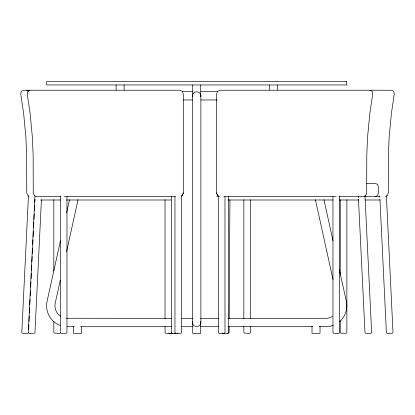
<?xml version="1.0" encoding="UTF-8"?>
<svg xmlns="http://www.w3.org/2000/svg" width="415" height="415" viewBox="0 0 415 415"><rect width="100%" height="100%" fill="white"/><g stroke="black" fill="none" stroke-linecap="round" stroke-linejoin="round"><path stroke-width="0.62" d="M229.147 326.553L229.111 332.374L228.805 333.079L228.079 333.375L219.348 333.375L218.617 333.079L218.316 332.374L218.316 195.922M229.194 318.793L229.92 199.802M28.459 195.922L21.803 332.374L22.073 333.079L22.789 333.375L27.385 333.375L28.132 333.079L28.469 332.374M34.948 195.922L28.293 332.374L28.562 333.079L29.283 333.375L33.874 333.375L34.627 333.079L34.964 332.374L41.427 199.802M28.599 329.785L28.848 324.613M29.009 321.376L29.258 316.204M29.418 312.972L29.667 307.8M29.828 304.563L30.082 299.391M30.269 295.511L30.492 290.982M30.679 287.102L30.933 281.93M31.089 278.698L31.343 273.521M31.499 270.29L31.753 265.118M31.908 261.881L32.163 256.709M32.318 253.477L32.572 248.3M32.759 244.419L32.982 239.896M33.138 236.659L33.392 231.487M33.584 227.607L33.833 222.435M33.994 219.203L34.243 214.026M34.404 210.794L34.653 205.622M34.813 202.385L34.969 199.153M192.555 95.798C192.425 90.475 201.021 90.475 200.891 95.798L200.891 322.538C201.021 327.86 192.425 327.86 192.555 322.538L192.555 95.798L192.768 96.861M200.678 96.861L200.891 95.798M192.555 322.538L192.768 321.475M60.44 240.783L47.035 301.555C44.825 311.343 50.703 321.993 60.128 325.401M66.587 212.931L69.518 199.636M60.284 280.198L55.257 302.986C54.111 307.966 56.238 313.538 60.595 316.272M66.566 251.713L78.02 199.807M183.29 192.861L182.315 195.548L180.899 196.217M182.315 195.688L183.29 193.328L183.29 94.029L182.315 91.342L179.96 90.231L23.484 90.231L21.274 91.342L20.75 94.029L23.665 113.7L25.891 137.386L26.664 155.231L26.757 192.861L27.732 195.548L29.149 196.217M60.481 332.374L60.18 333.079L59.449 333.375L54.116 333.079L53.815 332.374L53.815 321.376M171.706 332.374L171.405 333.079L170.674 333.375M339.698 321.609C345.296 316.723 347.967 308.838 346.411 301.555L339.288 269.273M29.979 90.231L27.769 91.342L27.24 94.029L30.155 113.7L32.38 137.386L33.159 155.231L33.247 192.861L34.222 195.548L36.582 196.663L60.559 196.663M332.399 316.598L328.239 318.155L325.832 318.367L227.845 318.367M385.571 196.383L387.325 195.548L388.295 192.861L388.378 155.231L389.151 137.386L391.361 113.7L394.25 94.029L393.726 91.342L391.537 90.231L219.981 90.231L217.621 91.342L216.646 94.029L216.646 193.328L217.621 195.688M174.098 333.375L174.829 333.079M177.163 333.375L177.895 333.079M223.95 333.375L224.681 333.079L224.982 332.374L224.982 196.565M227.373 333.375L228.105 333.079L228.411 332.374L228.411 196.565M333.318 325.401L329.728 326.387L319.202 326.704M182.175 91.632L192.519 91.632M200.927 91.632L217.74 91.632M183.466 99.968L192.519 99.968M200.927 99.968L217.092 99.968M366.653 183.326L375.061 183.326L377.401 184.302L378.366 186.662L378.366 193.328L377.401 195.688L375.061 196.663L364.712 196.663M64.33 196.663L175.446 196.663M216.646 196.663L218.316 196.663M223.856 196.663L336.233 196.663M339.055 196.663L363.358 196.663L365.714 195.548L366.694 192.861L366.782 155.231L367.555 137.386L369.786 113.7L372.696 94.029L372.172 91.342L369.962 90.231M375.57 196.663L379.891 196.663M40.597 199.999L60.606 199.999M66.296 199.999L171.084 199.999M227.944 199.999L332.965 199.999M339.366 199.999L358.804 199.999M365.242 199.999L380.119 199.999M171.437 318.367L66.41 318.258M181.812 318.367L192.835 318.367M200.611 318.367L218.767 318.367M67.24 326.704L74.244 326.704M80.671 326.704L171.437 326.704M181.812 326.704L192.835 326.704M200.611 326.704L218.767 326.704M227.845 326.704L312.775 326.704M222.041 333.079L222.777 333.375M175.991 333.375L175.26 333.079L174.954 332.374L174.954 196.565M172.567 333.375L171.831 333.079L171.53 332.374L171.53 196.565M168.765 333.079L169.502 333.375M222.793 333.079L223.514 333.375M26.69 90.231L28.77 91.118M219.509 196.44L217.621 195.548L216.646 192.861M323.928 199.636L333.006 240.783M315.431 199.807L333.022 279.565M200.678 321.475L200.891 322.538M364.987 195.922L371.643 332.374L371.373 333.079L370.657 333.375L366.061 333.375L365.314 333.079L364.977 332.374L358.477 199.153M358.353 196.565L358.415 197.862M386.391 195.922L392.995 332.374L392.73 333.079L392.019 333.375L387.46 333.375L386.718 333.079L386.381 332.374L379.933 199.153M379.777 195.922L379.839 197.213M346.867 199.797L346.867 332.374L346.567 333.079L345.84 333.375L340.554 333.079L340.253 332.374L340.253 320.733M340.253 199.797L340.253 274.813M339.631 195.916L339.631 332.374L339.33 333.079L338.599 333.375L334.002 333.375L333.266 333.079L332.965 332.374L332.965 196.565M320.017 326.361L320.017 333.375L312.018 333.375L312.018 326.361M277.36 84.961L277.36 90.06M269.356 84.961L269.356 90.06M250.463 199.797L250.463 318.793M250.463 326.553L250.463 332.374L250.162 333.079L249.436 333.375L244.145 333.079L243.844 332.374L243.844 326.553M243.844 199.797L243.844 318.793M200.725 84.961L200.725 95.798M200.725 322.538L200.725 333.375L192.721 333.375L192.721 322.538M192.721 84.961L192.721 95.798M181.625 195.922L181.625 332.374L181.319 333.079L180.587 333.375L166.073 333.375L165.341 333.079L165.04 332.374L165.04 326.553M165.04 199.797L165.04 318.793M124.09 84.961L124.09 90.06M116.091 84.961L116.091 90.06M81.433 326.361L81.433 333.375L73.429 333.375L73.429 326.361M66.976 196.565L66.976 332.374L66.67 333.079L65.938 333.375L61.342 333.375L60.611 333.079L60.305 332.374L60.305 195.916M53.815 199.797L53.815 270.933M346.769 81.625L46.677 81.625L46.677 84.961L346.769 84.961L346.769 81.625"/></g></svg>
